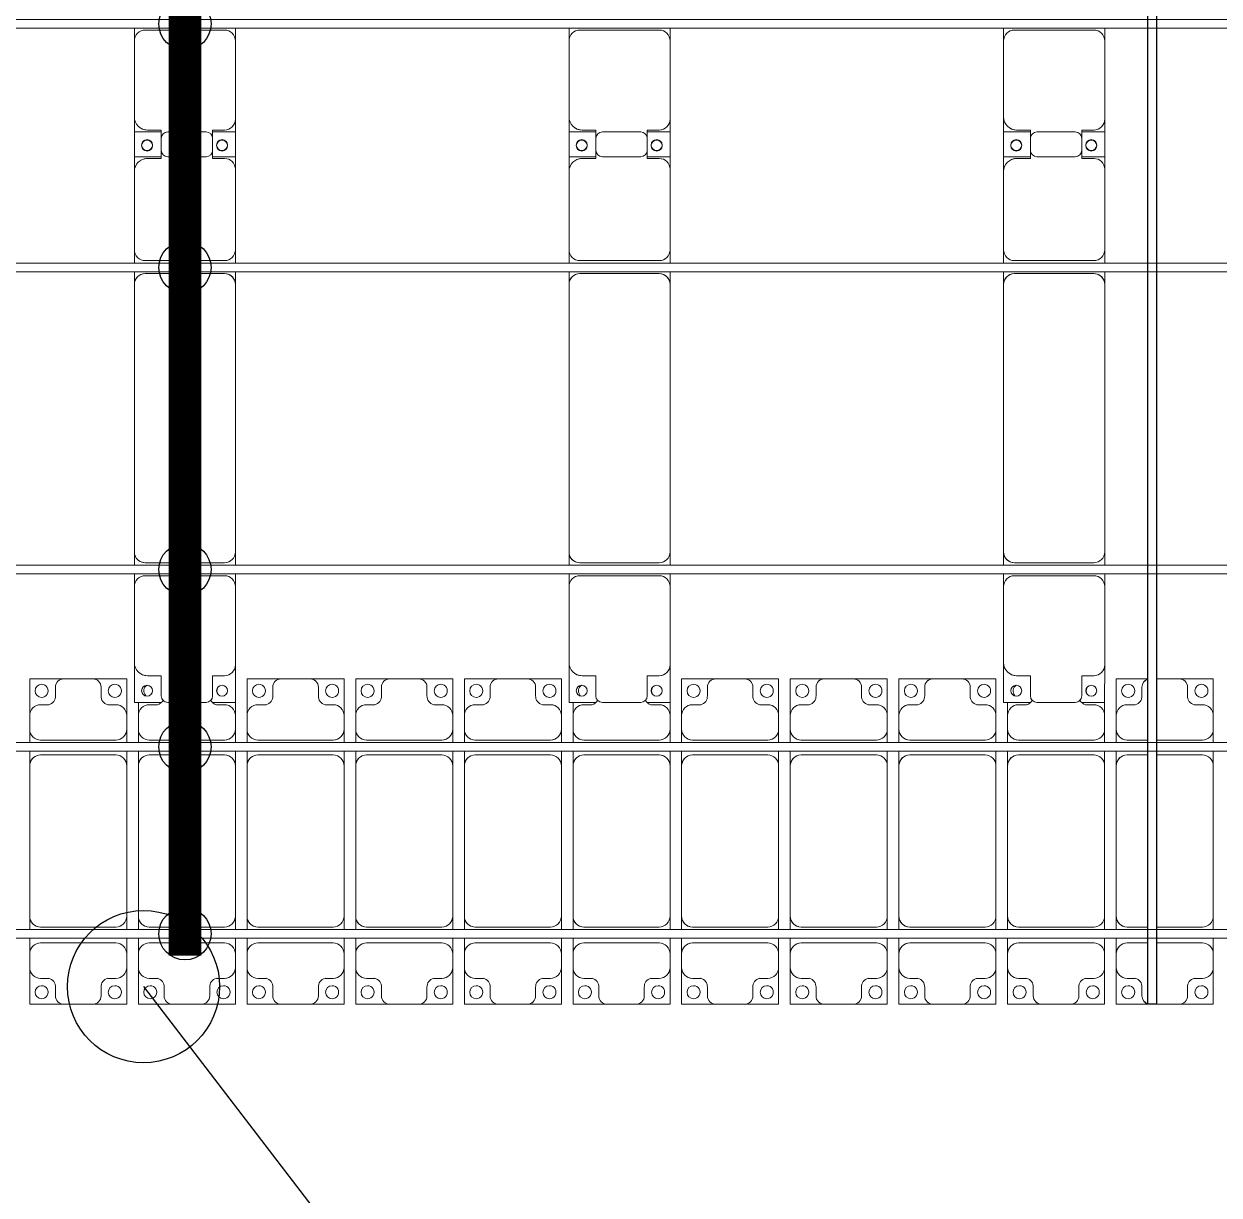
# Model space of a CAD drawing. Header units: millimetres. Extents: x -147246 to 112336, y -213734 to -86506.
# Drawn here: x -14856 to -9356, y -205397 to -200010 of the extents above; entities that cross this region are included whole.
import ezdxf

# ---------------------------------------------------------------- set-up
doc = ezdxf.new("R2010")
doc.units = ezdxf.units.MM
doc.layers.add('A-GENM', color=13, linetype='Continuous', lineweight=9)
doc.layers.add('S-BEAM', color=12, linetype='Continuous', lineweight=9)
for name, color, linetype in [('GC-BICH NEO', 6, 'Continuous'), ('GC-DAY NEO', 5, 'Continuous'), ('GC-HOP 40x60 GIA CUONG', 1, 'Continuous')]:
    doc.layers.add(name, color=color, linetype=linetype)

# ---------------------------------------------------------------- blocks, each defined once
blk = doc.blocks.new('Dai phao do pin - DẢI PHAO ĐỠ PIN-V42-BỐ TRÍ KHUNG KẾT CẤU BÈ PIN 05')
at = {"layer": 'A-GENM', "color": 7}
for p, q in [((-1312.2, 241.6), (-1129.7, 241.6)), ((-1312.2, 116.4), (-1312.2, 241.6)), ((-779.7, 241.6), (-1129.7, 241.6)), ((-779.7, 241.6), (-721.5, 241.6)), ((-681.5, 241.6), (-620.3, 241.6)), ((610.3, 241.6), (-620.3, 241.6)), ((610.3, 241.6), (668.5, 241.6)), ((708.5, 241.6), (769.7, 241.6)), ((1129.7, 241.6), (769.7, 241.6)), ((1129.7, 241.6), (1312.2, 241.6)), ((1197.8, 241.6), (1380.3, 241.6)), ((1197.8, 118.2), (1197.8, 241.6)), ((1312.2, 241.6), (1312.2, 118.2)), ((1730.3, 241.6), (1380.3, 241.6)), ((1730.3, 241.6), (1788.5, 241.6)), ((-1189.7, 181.6), (-1189.7, 118.2)), ((-729.7, -173.4), (-729.7, 191.6)), ((-670.3, 191.6), (-670.3, -173.4)), ((660.3, -173.4), (660.3, 191.6)), ((719.7, 191.6), (719.7, -173.4)), ((1189.7, 118.2), (1189.7, 181.6)), ((1320.3, 181.6), (1320.3, 118.2)), ((1780.3, -173.4), (1780.3, 191.6)), ((-1189.7, 118.2), (-1282.2, 118.2)), ((1282.2, 118.2), (1189.7, 118.2)), ((1320.3, 118.2), (1227.8, 118.2)), ((-1312.2, 88.2), (-1312.2, -88.2)), ((1197.8, 88.2), (1197.8, -88.2)), ((1312.2, -88.2), (1312.2, 88.2)), ((-1312.2, -223.4), (-1312.2, -116.4)), ((-1282.2, -118.2), (-1189.7, -118.2)), ((-1189.7, -118.2), (-1189.7, -173.4)), ((1189.7, -173.4), (1189.7, -118.2)), ((1189.7, -118.2), (1282.2, -118.2)), ((1197.8, -223.4), (1197.8, -118.2)), ((1227.8, -118.2), (1320.3, -118.2)), ((1312.2, -118.2), (1312.2, -223.4)), ((1320.3, -118.2), (1320.3, -173.4)), ((-1139.7, -223.4), (-1312.2, -223.4)), ((-1139.7, -223.4), (-779.7, -223.4)), ((-721.5, -223.4), (-779.7, -223.4)), ((-620.3, -223.4), (-681.5, -223.4)), ((-620.3, -223.4), (610.3, -223.4)), ((668.5, -223.4), (610.3, -223.4)), ((769.7, -223.4), (708.5, -223.4)), ((769.7, -223.4), (1139.7, -223.4)), ((1312.2, -223.4), (1139.7, -223.4)), ((1370.3, -223.4), (1197.8, -223.4)), ((1370.3, -223.4), (1730.3, -223.4)), ((1788.5, -223.4), (1730.3, -223.4))]:
    blk.add_line(p, q, dxfattribs=at)
for centre, radius, start, end in [((-1129.7, 181.6), 60, 90, 180), ((-779.7, 191.6), 50, 360, 90), ((-779.7, 191.6), 50, 360, 45), ((-620.3, 191.6), 50, 90, 180), ((-620.3, 191.6), 50, 105, 180), ((610.3, 191.6), 50, 360, 90), ((610.3, 191.6), 50, 15, 90), ((769.7, 191.6), 50, 90, 180), ((769.7, 191.6), 50, 135, 180), ((1129.7, 181.6), 60, 360, 90), ((1380.3, 181.6), 60, 90, 180), ((1730.3, 191.6), 50, 360, 90), ((1730.3, 191.6), 50, 360, 45), ((-1258.6, 183.2), 25, 0, 180), ((-1258.6, 183.2), 25, 180, 360), ((-1129.7, 181.6), 60, 150, 180), ((1129.7, 181.6), 60, 360, 30), ((1248.6, 183.2), 25, 360, 180), ((1248.6, 183.2), 25, 180, 0), ((1251.4, 183.2), 25, 0, 180), ((1251.4, 183.2), 25, 180, 360), ((1380.3, 181.6), 60, 150, 180), ((-1282.2, 88.2), 30, 90, 180), ((-1282.2, 88.2), 30, 120, 134.1072), ((1227.8, 88.2), 30, 90, 180), ((1282.2, 88.2), 30, 360, 90), ((-1282.2, -88.2), 30, 180, 270), ((-1282.2, -88.2), 30, 225.8933, 240), ((1227.8, -88.2), 30, 180, 270), ((1282.2, -88.2), 30, 270, 360), ((-1258.6, -161.8), 25, 0, 180), ((-1258.6, -161.8), 25, 180, 0), ((1248.6, -161.8), 25, 0, 180), ((1248.6, -161.8), 25, 180, 360), ((1251.4, -161.8), 25, 0, 180), ((1251.4, -161.8), 25, 180, 0), ((-1139.7, -173.4), 50, 180, 270), ((-1139.7, -173.4), 50, 180, 225), ((-779.7, -173.4), 50, 270, 360), ((-779.7, -173.4), 50, 315, 360), ((-620.3, -173.4), 50, 180, 270), ((-620.3, -173.4), 50, 180, 270), ((610.3, -173.4), 50, 270, 360), ((610.3, -173.4), 50, 285, 360), ((769.7, -173.4), 50, 180, 270), ((769.7, -173.4), 50, 180, 225), ((1139.7, -173.4), 50, 270, 360), ((1139.7, -173.4), 50, 315, 360), ((1370.3, -173.4), 50, 180, 270), ((1370.3, -173.4), 50, 180, 225), ((1730.3, -173.4), 50, 270, 360), ((1730.3, -173.4), 50, 315, 360)]:
    blk.add_arc(centre, radius, start, end, dxfattribs=at)
blk = doc.blocks.new('Dai phao do pin - DẢI PHAO ĐỠ PIN-V43-BỐ TRÍ KHUNG KẾT CẤU BÈ PIN 05')
at = {"layer": 'A-GENM', "color": 7}
for p, q in [((-1312.2, 241.6), (-1129.7, 241.6)), ((-1312.2, 116.4), (-1312.2, 241.6)), ((-779.7, 241.6), (-1129.7, 241.6)), ((-779.7, 241.6), (-721.5, 241.6)), ((-681.5, 241.6), (-620.3, 241.6)), ((610.3, 241.6), (-620.3, 241.6)), ((610.3, 241.6), (668.5, 241.6)), ((708.5, 241.6), (769.7, 241.6)), ((1129.7, 241.6), (769.7, 241.6)), ((1129.7, 241.6), (1312.2, 241.6)), ((1197.8, 241.6), (1380.3, 241.6)), ((1197.8, 118.2), (1197.8, 241.6)), ((1312.2, 241.6), (1312.2, 118.2)), ((1730.3, 241.6), (1380.3, 241.6)), ((1730.3, 241.6), (1788.5, 241.6)), ((-1189.7, 181.6), (-1189.7, 118.2)), ((-729.7, -173.4), (-729.7, 191.6)), ((-670.3, 191.6), (-670.3, -173.4)), ((660.3, -173.4), (660.3, 191.6)), ((719.7, 191.6), (719.7, -173.4)), ((1189.7, 118.2), (1189.7, 181.6)), ((1320.3, 181.6), (1320.3, 118.2)), ((1780.3, -173.4), (1780.3, 191.6)), ((-1189.7, 118.2), (-1282.2, 118.2)), ((1282.2, 118.2), (1189.7, 118.2)), ((1320.3, 118.2), (1227.8, 118.2)), ((-1312.2, 88.2), (-1312.2, -88.2)), ((1197.8, 88.2), (1197.8, -88.2)), ((1312.2, -88.2), (1312.2, 88.2)), ((-1312.2, -223.4), (-1312.2, -116.4)), ((-1282.2, -118.2), (-1189.7, -118.2)), ((-1189.7, -118.2), (-1189.7, -173.4)), ((1189.7, -173.4), (1189.7, -118.2)), ((1189.7, -118.2), (1282.2, -118.2)), ((1197.8, -223.4), (1197.8, -118.2)), ((1227.8, -118.2), (1320.3, -118.2)), ((1312.2, -118.2), (1312.2, -223.4)), ((1320.3, -118.2), (1320.3, -173.4)), ((-1139.7, -223.4), (-1312.2, -223.4)), ((-1139.7, -223.4), (-779.7, -223.4)), ((-721.5, -223.4), (-779.7, -223.4)), ((-620.3, -223.4), (-681.5, -223.4)), ((-620.3, -223.4), (610.3, -223.4)), ((668.5, -223.4), (610.3, -223.4)), ((769.7, -223.4), (708.5, -223.4)), ((769.7, -223.4), (1139.7, -223.4)), ((1312.2, -223.4), (1139.7, -223.4)), ((1370.3, -223.4), (1197.8, -223.4)), ((1370.3, -223.4), (1730.3, -223.4)), ((1788.5, -223.4), (1730.3, -223.4))]:
    blk.add_line(p, q, dxfattribs=at)
for centre, radius, start, end in [((-1129.7, 181.6), 60, 90, 180), ((-779.7, 191.6), 50, 360, 90), ((-779.7, 191.6), 50, 360, 45), ((-620.3, 191.6), 50, 90, 180), ((-620.3, 191.6), 50, 105, 180), ((610.3, 191.6), 50, 360, 90), ((610.3, 191.6), 50, 15, 90), ((769.7, 191.6), 50, 90, 180), ((769.7, 191.6), 50, 135, 180), ((1129.7, 181.6), 60, 360, 90), ((1380.3, 181.6), 60, 90, 180), ((1730.3, 191.6), 50, 360, 90), ((1730.3, 191.6), 50, 360, 45), ((-1258.6, 183.2), 25, 0, 180), ((-1258.6, 183.2), 25, 180, 360), ((-1129.7, 181.6), 60, 150, 180), ((1129.7, 181.6), 60, 360, 30), ((1248.6, 183.2), 25, 360, 180), ((1248.6, 183.2), 25, 180, 0), ((1251.4, 183.2), 25, 0, 180), ((1251.4, 183.2), 25, 180, 360), ((1380.3, 181.6), 60, 150, 180), ((-1282.2, 88.2), 30, 90, 180), ((-1282.2, 88.2), 30, 120, 134.1067), ((1227.8, 88.2), 30, 90, 180), ((1282.2, 88.2), 30, 360, 90), ((-1282.2, -88.2), 30, 180, 270), ((-1282.2, -88.2), 30, 225.8937, 240), ((1227.8, -88.2), 30, 180, 270), ((1282.2, -88.2), 30, 270, 360), ((-1258.6, -161.8), 25, 0, 180), ((-1258.6, -161.8), 25, 180, 0), ((1248.6, -161.8), 25, 0, 180), ((1248.6, -161.8), 25, 180, 360), ((1251.4, -161.8), 25, 0, 180), ((1251.4, -161.8), 25, 180, 0), ((-1139.7, -173.4), 50, 180, 270), ((-1139.7, -173.4), 50, 180, 225), ((-779.7, -173.4), 50, 270, 360), ((-779.7, -173.4), 50, 315, 360), ((-620.3, -173.4), 50, 180, 270), ((-620.3, -173.4), 50, 180, 270), ((610.3, -173.4), 50, 270, 360), ((610.3, -173.4), 50, 286.7158, 360), ((769.7, -173.4), 50, 180, 270), ((769.7, -173.4), 50, 180, 225), ((1139.7, -173.4), 50, 270, 360), ((1139.7, -173.4), 50, 315, 360), ((1370.3, -173.4), 50, 180, 270), ((1370.3, -173.4), 50, 180, 225), ((1730.3, -173.4), 50, 270, 360), ((1730.3, -173.4), 50, 315, 360)]:
    blk.add_arc(centre, radius, start, end, dxfattribs=at)
blk = doc.blocks.new('Dai phao do pin - DẢI PHAO ĐỠ PIN-V44-BỐ TRÍ KHUNG KẾT CẤU BÈ PIN 05')
at = {"layer": 'A-GENM', "color": 7}
for p, q in [((-1312.2, 241.6), (-1129.7, 241.6)), ((-1312.2, 116.4), (-1312.2, 241.6)), ((-779.7, 241.6), (-1129.7, 241.6)), ((-779.7, 241.6), (-721.5, 241.6)), ((-681.5, 241.6), (-620.3, 241.6)), ((610.3, 241.6), (-620.3, 241.6)), ((610.3, 241.6), (668.5, 241.6)), ((708.5, 241.6), (769.7, 241.6)), ((1129.7, 241.6), (769.7, 241.6)), ((1129.7, 241.6), (1312.2, 241.6)), ((1197.8, 241.6), (1380.3, 241.6)), ((1197.8, 118.2), (1197.8, 241.6)), ((1312.2, 241.6), (1312.2, 118.2)), ((1730.3, 241.6), (1380.3, 241.6)), ((1730.3, 241.6), (1788.5, 241.6)), ((-1189.7, 181.6), (-1189.7, 118.2)), ((-729.7, -173.4), (-729.7, 191.6)), ((-670.3, 191.6), (-670.3, -173.4)), ((660.3, -173.4), (660.3, 191.6)), ((719.7, 191.6), (719.7, -173.4)), ((1189.7, 118.2), (1189.7, 181.6)), ((1320.3, 181.6), (1320.3, 118.2)), ((1780.3, -173.4), (1780.3, 191.6)), ((-1189.7, 118.2), (-1282.2, 118.2)), ((1282.2, 118.2), (1189.7, 118.2)), ((1320.3, 118.2), (1227.8, 118.2)), ((-1312.2, 88.2), (-1312.2, -88.2)), ((1197.8, 88.2), (1197.8, -88.2)), ((1312.2, -88.2), (1312.2, 88.2)), ((-1312.2, -223.4), (-1312.2, -116.4)), ((-1282.2, -118.2), (-1189.7, -118.2)), ((-1189.7, -118.2), (-1189.7, -173.4)), ((1189.7, -173.4), (1189.7, -118.2)), ((1189.7, -118.2), (1282.2, -118.2)), ((1197.8, -223.4), (1197.8, -118.2)), ((1227.8, -118.2), (1320.3, -118.2)), ((1312.2, -118.2), (1312.2, -223.4)), ((1320.3, -118.2), (1320.3, -173.4)), ((-1139.7, -223.4), (-1312.2, -223.4)), ((-1139.7, -223.4), (-779.7, -223.4)), ((-721.5, -223.4), (-779.7, -223.4)), ((-620.3, -223.4), (-681.5, -223.4)), ((-620.3, -223.4), (610.3, -223.4)), ((668.5, -223.4), (610.3, -223.4)), ((769.7, -223.4), (708.5, -223.4)), ((769.7, -223.4), (1139.7, -223.4)), ((1312.2, -223.4), (1139.7, -223.4)), ((1370.3, -223.4), (1197.8, -223.4)), ((1370.3, -223.4), (1730.3, -223.4)), ((1788.5, -223.4), (1730.3, -223.4))]:
    blk.add_line(p, q, dxfattribs=at)
for centre, radius, start, end in [((-1129.7, 181.6), 60, 90, 180), ((-779.7, 191.6), 50, 360, 90), ((-779.7, 191.6), 50, 360, 45), ((-620.3, 191.6), 50, 90, 180), ((-620.3, 191.6), 50, 105, 180), ((610.3, 191.6), 50, 360, 90), ((610.3, 191.6), 50, 15, 90), ((769.7, 191.6), 50, 90, 180), ((769.7, 191.6), 50, 135, 180), ((1129.7, 181.6), 60, 360, 90), ((1380.3, 181.6), 60, 90, 180), ((1730.3, 191.6), 50, 360, 90), ((1730.3, 191.6), 50, 360, 45), ((-1258.6, 183.2), 25, 0, 180), ((-1258.6, 183.2), 25, 180, 360), ((-1129.7, 181.6), 60, 150, 180), ((1129.7, 181.6), 60, 360, 30), ((1248.6, 183.2), 25, 360, 180), ((1248.6, 183.2), 25, 180, 0), ((1251.4, 183.2), 25, 0, 180), ((1251.4, 183.2), 25, 180, 360), ((1380.3, 181.6), 60, 150, 180), ((-1282.2, 88.2), 30, 90, 180), ((-1282.2, 88.2), 30, 120, 134.1063), ((1227.8, 88.2), 30, 90, 180), ((1282.2, 88.2), 30, 360, 90), ((-1282.2, -88.2), 30, 180, 270), ((-1282.2, -88.2), 30, 225.8942, 240), ((1227.8, -88.2), 30, 180, 270), ((1282.2, -88.2), 30, 270, 360), ((-1258.6, -161.8), 25, 0, 180), ((-1258.6, -161.8), 25, 180, 0), ((1248.6, -161.8), 25, 0, 180), ((1248.6, -161.8), 25, 180, 360), ((1251.4, -161.8), 25, 0, 180), ((1251.4, -161.8), 25, 180, 0), ((-1139.7, -173.4), 50, 180, 270), ((-1139.7, -173.4), 50, 180, 225), ((-779.7, -173.4), 50, 270, 360), ((-779.7, -173.4), 50, 315, 360), ((-620.3, -173.4), 50, 180, 270), ((-620.3, -173.4), 50, 180, 270), ((610.3, -173.4), 50, 270, 360), ((610.3, -173.4), 50, 285, 360), ((769.7, -173.4), 50, 180, 270), ((769.7, -173.4), 50, 180, 225), ((1139.7, -173.4), 50, 270, 360), ((1139.7, -173.4), 50, 315, 360), ((1370.3, -173.4), 50, 180, 270), ((1370.3, -173.4), 50, 180, 225), ((1730.3, -173.4), 50, 270, 360), ((1730.3, -173.4), 50, 315, 360)]:
    blk.add_arc(centre, radius, start, end, dxfattribs=at)
blk = doc.blocks.new('Dai phaodi lai - DẢI PHAO ĐI LẠI-25020-BỐ TRÍ KHUNG KẾT CẤU BÈ PIN 05')
at = {"layer": 'A-GENM', "color": 7}
for p, q in [((81276.8, 748.4), (81433.1, 748.4)), ((81276.8, 579.3), (81276.8, 748.4)), ((81566.9, 748.4), (81433.1, 748.4)), ((81566.9, 748.4), (81723.2, 748.4)), ((81723.2, 748.4), (81723.2, 579.3)), ((82276.8, 748.4), (82433.1, 748.4)), ((82276.8, 579.3), (82276.8, 748.4)), ((82566.9, 748.4), (82433.1, 748.4)), ((82566.9, 748.4), (82723.2, 748.4)), ((82723.2, 748.4), (82723.2, 579.3)), ((82776.8, 748.4), (82933.1, 748.4)), ((82776.8, 579.3), (82776.8, 748.4)), ((83066.9, 748.4), (82933.1, 748.4)), ((83066.9, 748.4), (83223.2, 748.4)), ((83223.2, 748.4), (83223.2, 579.3)), ((83276.8, 748.4), (83433.1, 748.4)), ((83276.8, 579.3), (83276.8, 748.4)), ((83566.9, 748.4), (83433.1, 748.4)), ((83566.9, 748.4), (83723.2, 748.4)), ((83723.2, 748.4), (83723.2, 579.3)), ((84276.8, 748.4), (84433.1, 748.4)), ((84276.8, 579.3), (84276.8, 748.4)), ((84566.9, 748.4), (84433.1, 748.4)), ((84566.9, 748.4), (84723.2, 748.4)), ((84723.2, 748.4), (84723.2, 579.3)), ((84776.8, 748.4), (84933.1, 748.4)), ((84776.8, 579.3), (84776.8, 748.4)), ((85066.9, 748.4), (84933.1, 748.4)), ((85066.9, 748.4), (85223.2, 748.4)), ((85223.2, 748.4), (85223.2, 579.3)), ((85276.8, 748.4), (85433.1, 748.4)), ((85276.8, 579.3), (85276.8, 748.4)), ((85566.9, 748.4), (85433.1, 748.4)), ((85566.9, 748.4), (85723.2, 748.4)), ((85723.2, 748.4), (85723.2, 579.3)), ((86276.8, 748.4), (86421.5, 748.4)), ((86276.8, 579.3), (86276.8, 748.4)), ((86566.9, 748.4), (86461.5, 748.4)), ((86566.9, 748.4), (86723.2, 748.4)), ((86723.2, 748.4), (86723.2, 579.3)), ((81395.1, 710.4), (81395.1, 670.7)), ((81604.9, 670.7), (81604.9, 710.4)), ((82395.1, 710.4), (82395.1, 670.7)), ((82604.9, 670.7), (82604.9, 710.4)), ((82895.1, 710.4), (82895.1, 670.7)), ((83104.9, 670.7), (83104.9, 710.4)), ((83395.1, 710.4), (83395.1, 670.7)), ((83604.9, 670.7), (83604.9, 710.4)), ((84395.1, 710.4), (84395.1, 670.7)), ((84604.9, 670.7), (84604.9, 710.4)), ((84895.1, 710.4), (84895.1, 670.7)), ((85104.9, 670.7), (85104.9, 710.4)), ((85395.1, 710.4), (85395.1, 670.7)), ((85604.9, 670.7), (85604.9, 710.4)), ((86395.1, 710.4), (86395.1, 670.7)), ((86604.9, 670.7), (86604.9, 710.4)), ((81364.3, 629.3), (81326.8, 629.3)), ((81673.2, 629.3), (81635.7, 629.3)), ((81776.8, 579.3), (81776.8, 641.7)), ((81864.3, 629.3), (81826.8, 629.3)), ((82173.2, 629.3), (82135.7, 629.3)), ((82223.2, 640.7), (82223.2, 579.3)), ((82364.3, 629.3), (82326.8, 629.3)), ((82673.2, 629.3), (82635.7, 629.3)), ((82864.3, 629.3), (82826.8, 629.3)), ((83173.2, 629.3), (83135.7, 629.3)), ((83364.3, 629.3), (83326.8, 629.3)), ((83673.2, 629.3), (83635.7, 629.3)), ((83776.8, 579.3), (83776.8, 641.7)), ((83864.3, 629.3), (83826.8, 629.3)), ((84173.2, 629.3), (84135.7, 629.3)), ((84223.2, 640.7), (84223.2, 579.3)), ((84364.3, 629.3), (84326.8, 629.3)), ((84673.2, 629.3), (84635.7, 629.3)), ((84864.3, 629.3), (84826.8, 629.3)), ((85173.2, 629.3), (85135.7, 629.3)), ((85364.3, 629.3), (85326.8, 629.3)), ((85673.2, 629.3), (85635.7, 629.3)), ((85776.8, 579.3), (85776.8, 641.7)), ((85864.3, 629.3), (85826.8, 629.3)), ((86173.2, 629.3), (86135.7, 629.3)), ((86223.2, 640.7), (86223.2, 579.3)), ((86364.3, 629.3), (86326.8, 629.3)), ((86673.2, 629.3), (86635.7, 629.3)), ((81276.8, 579.3), (81276.8, 516.7)), ((81723.2, 516.7), (81723.2, 579.3)), ((81776.8, 579.3), (81776.8, 516.7)), ((82223.2, 516.7), (82223.2, 579.3)), ((82276.8, 579.3), (82276.8, 516.7)), ((82723.2, 516.7), (82723.2, 579.3)), ((82776.8, 579.3), (82776.8, 516.7)), ((83223.2, 516.7), (83223.2, 579.3)), ((83276.8, 579.3), (83276.8, 516.7)), ((83723.2, 516.7), (83723.2, 579.3)), ((83776.8, 579.3), (83776.8, 516.7)), ((84223.2, 516.7), (84223.2, 579.3)), ((84276.8, 579.3), (84276.8, 516.7)), ((84723.2, 516.7), (84723.2, 579.3)), ((84776.8, 579.3), (84776.8, 516.7)), ((85223.2, 516.7), (85223.2, 579.3)), ((85276.8, 579.3), (85276.8, 516.7)), ((85723.2, 516.7), (85723.2, 579.3)), ((85776.8, 579.3), (85776.8, 516.7)), ((86223.2, 516.7), (86223.2, 579.3)), ((86276.8, 579.3), (86276.8, 516.7)), ((86723.2, 516.7), (86723.2, 579.3)), ((81276.8, 455.5), (81276.8, 516.7)), ((81723.2, 516.7), (81723.2, 455.5)), ((81776.8, 455.5), (81776.8, 516.7)), ((82223.2, 516.7), (82223.2, 455.5)), ((82276.8, 455.5), (82276.8, 516.7)), ((82723.2, 516.7), (82723.2, 455.5)), ((82776.8, 455.5), (82776.8, 516.7)), ((83223.2, 516.7), (83223.2, 455.5)), ((83276.8, 455.5), (83276.8, 516.7)), ((83723.2, 516.7), (83723.2, 455.5)), ((83776.8, 455.5), (83776.8, 516.7)), ((84223.2, 516.7), (84223.2, 455.5)), ((84276.8, 455.5), (84276.8, 516.7)), ((84723.2, 516.7), (84723.2, 455.5)), ((84776.8, 455.5), (84776.8, 516.7)), ((85223.2, 516.7), (85223.2, 455.5)), ((85276.8, 455.5), (85276.8, 516.7)), ((85723.2, 516.7), (85723.2, 455.5)), ((85776.8, 455.5), (85776.8, 516.7)), ((86223.2, 516.7), (86223.2, 455.5)), ((86276.8, 455.5), (86276.8, 516.7)), ((86723.2, 516.7), (86723.2, 455.5)), ((81326.8, 466.7), (81673.2, 466.7)), ((81826.8, 466.7), (82173.2, 466.7)), ((82326.8, 466.7), (82673.2, 466.7)), ((82826.8, 466.7), (83173.2, 466.7)), ((83326.8, 466.7), (83673.2, 466.7)), ((83826.8, 466.7), (84173.2, 466.7)), ((84326.8, 466.7), (84673.2, 466.7)), ((84826.8, 466.7), (85173.2, 466.7)), ((85326.8, 466.7), (85673.2, 466.7)), ((85826.8, 466.7), (86173.2, 466.7)), ((86326.8, 466.7), (86421.5, 466.7)), ((86461.5, 466.7), (86673.2, 466.7)), ((81276.8, 348.3), (81276.8, 415.5)), ((81673.2, 398.3), (81326.8, 398.3)), ((81723.2, 415.5), (81723.2, 348.3)), ((81776.8, 348.3), (81776.8, 415.5)), ((82173.2, 398.3), (81826.8, 398.3)), ((82223.2, 415.5), (82223.2, 348.3)), ((82276.8, 348.3), (82276.8, 415.5)), ((82673.2, 398.3), (82326.8, 398.3)), ((82723.2, 415.5), (82723.2, 348.3)), ((82776.8, 348.3), (82776.8, 415.5)), ((83173.2, 398.3), (82826.8, 398.3)), ((83223.2, 415.5), (83223.2, 348.3)), ((83276.8, 348.3), (83276.8, 415.5)), ((83673.2, 398.3), (83326.8, 398.3)), ((83723.2, 415.5), (83723.2, 348.3)), ((83776.8, 348.3), (83776.8, 415.5)), ((84173.2, 398.3), (83826.8, 398.3)), ((84223.2, 415.5), (84223.2, 348.3)), ((84276.8, 348.3), (84276.8, 415.5)), ((84673.2, 398.3), (84326.8, 398.3)), ((84723.2, 415.5), (84723.2, 348.3)), ((84776.8, 348.3), (84776.8, 415.5)), ((85173.2, 398.3), (84826.8, 398.3)), ((85223.2, 415.5), (85223.2, 348.3)), ((85276.8, 348.3), (85276.8, 415.5)), ((85673.2, 398.3), (85326.8, 398.3)), ((85723.2, 415.5), (85723.2, 348.3)), ((85776.8, 348.3), (85776.8, 415.5)), ((86173.2, 398.3), (85826.8, 398.3)), ((86223.2, 415.5), (86223.2, 348.3)), ((86276.8, 348.3), (86276.8, 415.5)), ((86421.5, 398.3), (86326.8, 398.3)), ((86673.2, 398.3), (86461.5, 398.3)), ((86723.2, 415.5), (86723.2, 348.3)), ((81276.8, 348.3), (81276.8, -343.3)), ((81723.2, -343.3), (81723.2, 348.3)), ((81776.8, 348.3), (81776.8, -343.3)), ((82223.2, -343.3), (82223.2, 348.3)), ((82276.8, 348.3), (82276.8, -343.3)), ((82723.2, -343.3), (82723.2, 348.3)), ((82776.8, 348.3), (82776.8, -343.3)), ((83223.2, -343.3), (83223.2, 348.3)), ((83276.8, 348.3), (83276.8, -343.3)), ((83723.2, -343.3), (83723.2, 348.3)), ((83776.8, 348.3), (83776.8, -343.3)), ((84223.2, -343.3), (84223.2, 348.3)), ((84276.8, 348.3), (84276.8, -343.3)), ((84723.2, -343.3), (84723.2, 348.3)), ((84776.8, 348.3), (84776.8, -343.3)), ((85223.2, -343.3), (85223.2, 348.3)), ((85276.8, 348.3), (85276.8, -343.3)), ((85723.2, -343.3), (85723.2, 348.3)), ((85776.8, 348.3), (85776.8, -343.3)), ((86223.2, -343.3), (86223.2, 348.3)), ((86276.8, 348.3), (86276.8, -343.3)), ((86723.2, -343.3), (86723.2, 348.3)), ((81276.8, -404.5), (81276.8, -343.3)), ((81723.2, -343.3), (81723.2, -404.5)), ((81776.8, -404.5), (81776.8, -343.3)), ((82223.2, -343.3), (82223.2, -404.5)), ((82276.8, -404.5), (82276.8, -343.3)), ((82723.2, -343.3), (82723.2, -404.5)), ((82776.8, -404.5), (82776.8, -343.3)), ((83223.2, -343.3), (83223.2, -404.5)), ((83276.8, -404.5), (83276.8, -343.3)), ((83723.2, -343.3), (83723.2, -404.5)), ((83776.8, -404.5), (83776.8, -343.3)), ((84223.2, -343.3), (84223.2, -404.5)), ((84276.8, -404.5), (84276.8, -343.3)), ((84723.2, -343.3), (84723.2, -404.5)), ((84776.8, -404.5), (84776.8, -343.3)), ((85223.2, -343.3), (85223.2, -404.5)), ((85276.8, -404.5), (85276.8, -343.3)), ((85723.2, -343.3), (85723.2, -404.5)), ((85776.8, -404.5), (85776.8, -343.3)), ((86223.2, -343.3), (86223.2, -404.5)), ((86276.8, -404.5), (86276.8, -343.3)), ((86723.2, -343.3), (86723.2, -404.5)), ((81326.8, -393.3), (81673.2, -393.3)), ((81826.8, -393.3), (82173.2, -393.3)), ((82326.8, -393.3), (82673.2, -393.3)), ((82826.8, -393.3), (83173.2, -393.3)), ((83326.8, -393.3), (83673.2, -393.3)), ((83826.8, -393.3), (84173.2, -393.3)), ((84326.8, -393.3), (84673.2, -393.3)), ((84826.8, -393.3), (85173.2, -393.3)), ((85326.8, -393.3), (85673.2, -393.3)), ((85826.8, -393.3), (86173.2, -393.3)), ((86326.8, -393.3), (86421.5, -393.3)), ((86461.5, -393.3), (86673.2, -393.3)), ((81276.8, -516.7), (81276.8, -444.5)), ((81673.2, -466.7), (81326.8, -466.7)), ((81723.2, -444.5), (81723.2, -516.7)), ((81776.8, -516.7), (81776.8, -444.5)), ((82173.2, -466.7), (81826.8, -466.7)), ((82223.2, -444.5), (82223.2, -516.7)), ((82276.8, -516.7), (82276.8, -444.5)), ((82673.2, -466.7), (82326.8, -466.7)), ((82723.2, -444.5), (82723.2, -516.7)), ((82776.8, -516.7), (82776.8, -444.5)), ((83173.2, -466.7), (82826.8, -466.7)), ((83223.2, -444.5), (83223.2, -516.7)), ((83276.8, -516.7), (83276.8, -444.5)), ((83673.2, -466.7), (83326.8, -466.7)), ((83723.2, -444.5), (83723.2, -516.7)), ((83776.8, -516.7), (83776.8, -444.5)), ((84173.2, -466.7), (83826.8, -466.7)), ((84223.2, -444.5), (84223.2, -516.7)), ((84276.8, -516.7), (84276.8, -444.5)), ((84673.2, -466.7), (84326.8, -466.7)), ((84723.2, -444.5), (84723.2, -516.7)), ((84776.8, -516.7), (84776.8, -444.5)), ((85173.2, -466.7), (84826.8, -466.7)), ((85223.2, -444.5), (85223.2, -516.7)), ((85276.8, -516.7), (85276.8, -444.5)), ((85673.2, -466.7), (85326.8, -466.7)), ((85723.2, -444.5), (85723.2, -516.7)), ((85776.8, -516.7), (85776.8, -444.5)), ((86173.2, -466.7), (85826.8, -466.7)), ((86223.2, -444.5), (86223.2, -516.7)), ((86276.8, -516.7), (86276.8, -444.5)), ((86421.5, -466.7), (86326.8, -466.7)), ((86673.2, -466.7), (86461.5, -466.7)), ((86723.2, -444.5), (86723.2, -516.7)), ((81276.8, -516.7), (81276.8, -579.3)), ((81723.2, -579.3), (81723.2, -516.7)), ((81776.8, -516.7), (81776.8, -579.3)), ((82223.2, -579.3), (82223.2, -516.7)), ((82276.8, -516.7), (82276.8, -579.3)), ((82723.2, -579.3), (82723.2, -516.7)), ((82776.8, -516.7), (82776.8, -579.3)), ((83223.2, -579.3), (83223.2, -516.7)), ((83276.8, -516.7), (83276.8, -579.3)), ((83723.2, -579.3), (83723.2, -516.7)), ((83776.8, -516.7), (83776.8, -579.3)), ((84223.2, -579.3), (84223.2, -516.7)), ((84276.8, -516.7), (84276.8, -579.3)), ((84723.2, -579.3), (84723.2, -516.7)), ((84776.8, -516.7), (84776.8, -579.3)), ((85223.2, -579.3), (85223.2, -516.7)), ((85276.8, -516.7), (85276.8, -579.3)), ((85723.2, -579.3), (85723.2, -516.7)), ((85776.8, -516.7), (85776.8, -579.3)), ((86223.2, -579.3), (86223.2, -516.7)), ((86276.8, -516.7), (86276.8, -579.3)), ((86723.2, -579.3), (86723.2, -516.7)), ((81276.8, -748.4), (81276.8, -579.3)), ((81723.2, -579.3), (81723.2, -748.4)), ((81776.8, -748.4), (81776.8, -579.3)), ((82223.2, -579.3), (82223.2, -748.4)), ((82276.8, -748.4), (82276.8, -579.3)), ((82723.2, -579.3), (82723.2, -748.4)), ((82776.8, -748.4), (82776.8, -579.3)), ((83223.2, -579.3), (83223.2, -748.4)), ((83276.8, -748.4), (83276.8, -579.3)), ((83723.2, -579.3), (83723.2, -748.4)), ((83776.8, -748.4), (83776.8, -579.3)), ((84223.2, -579.3), (84223.2, -748.4)), ((84276.8, -748.4), (84276.8, -579.3)), ((84723.2, -579.3), (84723.2, -748.4)), ((84776.8, -748.4), (84776.8, -579.3)), ((85223.2, -579.3), (85223.2, -748.4)), ((85276.8, -748.4), (85276.8, -579.3)), ((85723.2, -579.3), (85723.2, -748.4)), ((85776.8, -748.4), (85776.8, -579.3)), ((86223.2, -579.3), (86223.2, -748.4)), ((86276.8, -748.4), (86276.8, -579.3)), ((86723.2, -579.3), (86723.2, -748.4)), ((81326.8, -629.3), (81364.3, -629.3)), ((81635.7, -629.3), (81673.2, -629.3)), ((81826.8, -629.3), (81864.3, -629.3)), ((82135.7, -629.3), (82173.2, -629.3)), ((82326.8, -629.3), (82364.3, -629.3)), ((82635.7, -629.3), (82673.2, -629.3)), ((82826.8, -629.3), (82864.3, -629.3)), ((83135.7, -629.3), (83173.2, -629.3)), ((83326.8, -629.3), (83364.3, -629.3)), ((83635.7, -629.3), (83673.2, -629.3)), ((83826.8, -629.3), (83864.3, -629.3)), ((84135.7, -629.3), (84173.2, -629.3)), ((84326.8, -629.3), (84364.3, -629.3)), ((84635.7, -629.3), (84673.2, -629.3)), ((84826.8, -629.3), (84864.3, -629.3)), ((85135.7, -629.3), (85173.2, -629.3)), ((85326.8, -629.3), (85364.3, -629.3)), ((85635.7, -629.3), (85673.2, -629.3)), ((85826.8, -629.3), (85864.3, -629.3)), ((86135.7, -629.3), (86173.2, -629.3)), ((86326.8, -629.3), (86364.3, -629.3)), ((86635.7, -629.3), (86673.2, -629.3)), ((81395.1, -670.7), (81395.1, -710.4)), ((81604.9, -710.4), (81604.9, -670.7)), ((81895.1, -670.7), (81895.1, -710.4)), ((82104.9, -710.4), (82104.9, -670.7)), ((82395.1, -670.7), (82395.1, -710.4)), ((82604.9, -710.4), (82604.9, -670.7)), ((82895.1, -670.7), (82895.1, -710.4)), ((83104.9, -710.4), (83104.9, -670.7)), ((83395.1, -670.7), (83395.1, -710.4)), ((83604.9, -710.4), (83604.9, -670.7)), ((83895.1, -670.7), (83895.1, -710.4)), ((84104.9, -710.4), (84104.9, -670.7)), ((84395.1, -670.7), (84395.1, -710.4)), ((84604.9, -710.4), (84604.9, -670.7)), ((84895.1, -670.7), (84895.1, -710.4)), ((85104.9, -710.4), (85104.9, -670.7)), ((85395.1, -670.7), (85395.1, -710.4)), ((85604.9, -710.4), (85604.9, -670.7)), ((85895.1, -670.7), (85895.1, -710.4)), ((86104.9, -710.4), (86104.9, -670.7)), ((86395.1, -670.7), (86395.1, -710.4)), ((86604.9, -710.4), (86604.9, -670.7)), ((81433.1, -748.4), (81276.8, -748.4)), ((81433.1, -748.4), (81566.9, -748.4)), ((81723.2, -748.4), (81566.9, -748.4)), ((81933.1, -748.4), (81776.8, -748.4)), ((81933.1, -748.4), (82066.9, -748.4)), ((82223.2, -748.4), (82066.9, -748.4)), ((82433.1, -748.4), (82276.8, -748.4)), ((82433.1, -748.4), (82566.9, -748.4)), ((82723.2, -748.4), (82566.9, -748.4)), ((82933.1, -748.4), (82776.8, -748.4)), ((82933.1, -748.4), (83066.9, -748.4)), ((83223.2, -748.4), (83066.9, -748.4)), ((83433.1, -748.4), (83276.8, -748.4)), ((83433.1, -748.4), (83566.9, -748.4)), ((83723.2, -748.4), (83566.9, -748.4)), ((83933.1, -748.4), (83776.8, -748.4)), ((83933.1, -748.4), (84066.9, -748.4)), ((84223.2, -748.4), (84066.9, -748.4)), ((84433.1, -748.4), (84276.8, -748.4)), ((84433.1, -748.4), (84566.9, -748.4)), ((84723.2, -748.4), (84566.9, -748.4)), ((84933.1, -748.4), (84776.8, -748.4)), ((84933.1, -748.4), (85066.9, -748.4)), ((85223.2, -748.4), (85066.9, -748.4)), ((85433.1, -748.4), (85276.8, -748.4)), ((85433.1, -748.4), (85566.9, -748.4)), ((85723.2, -748.4), (85566.9, -748.4)), ((85933.1, -748.4), (85776.8, -748.4)), ((85933.1, -748.4), (86066.9, -748.4)), ((86223.2, -748.4), (86066.9, -748.4)), ((86421.5, -748.4), (86276.8, -748.4)), ((86461.5, -748.4), (86566.9, -748.4)), ((86723.2, -748.4), (86566.9, -748.4))]:
    blk.add_line(p, q, dxfattribs=at)
for centre, radius, start, end in [((81331.6, 693.3), 30, 90, 270), ((81331.6, 693.3), 30, 270, 90), ((81433.1, 710.4), 38, 90, 180), ((81433.1, 710.4), 38, 90, 135), ((81566.9, 710.4), 38, 360, 90), ((81566.9, 710.4), 38, 45, 90), ((81668.4, 693.3), 30, 90, 270), ((81668.4, 693.3), 30, 270, 90), ((81831.6, 693.3), 30, 120, 225), ((82331.6, 693.3), 30, 90, 270), ((82331.6, 693.3), 30, 270, 90), ((82433.1, 710.4), 38, 90, 180), ((82433.1, 710.4), 38, 90, 135), ((82566.9, 710.4), 38, 0, 90), ((82566.9, 710.4), 38, 45, 90), ((82668.4, 693.3), 30, 90, 270), ((82668.4, 693.3), 30, 270, 90), ((82831.6, 693.3), 30, 90, 270), ((82831.6, 693.3), 30, 270, 90), ((82933.1, 710.4), 38, 90, 180), ((82933.1, 710.4), 38, 90, 135), ((83066.9, 710.4), 38, 360, 90), ((83066.9, 710.4), 38, 45, 90), ((83168.4, 693.3), 30, 90, 270), ((83168.4, 693.3), 30, 270, 90), ((83331.6, 693.3), 30, 90, 270), ((83331.6, 693.3), 30, 270, 90), ((83433.1, 710.4), 38, 90, 180), ((83433.1, 710.4), 38, 90, 135), ((83566.9, 710.4), 38, 360, 90), ((83566.9, 710.4), 38, 45, 90), ((83668.4, 693.3), 30, 90, 270), ((83668.4, 693.3), 30, 270, 90), ((83831.6, 693.3), 30, 120, 225), ((84331.6, 693.3), 30, 90, 270), ((84331.6, 693.3), 30, 270, 90), ((84433.1, 710.4), 38, 90, 180), ((84433.1, 710.4), 38, 90, 135), ((84566.9, 710.4), 38, 0, 90), ((84566.9, 710.4), 38, 45, 90), ((84668.4, 693.3), 30, 90, 270), ((84668.4, 693.3), 30, 270, 90), ((84831.6, 693.3), 30, 90, 270), ((84831.6, 693.3), 30, 270, 90), ((84933.1, 710.4), 38, 90, 180), ((84933.1, 710.4), 38, 90, 135), ((85066.9, 710.4), 38, 0, 90), ((85066.9, 710.4), 38, 45, 90), ((85168.4, 693.3), 30, 90, 270), ((85168.4, 693.3), 30, 270, 90), ((85331.6, 693.3), 30, 90, 270), ((85331.6, 693.3), 30, 270, 90), ((85433.1, 710.4), 38, 90, 180), ((85433.1, 710.4), 38, 90, 135), ((85566.9, 710.4), 38, 0, 90), ((85566.9, 710.4), 38, 45, 90), ((85668.4, 693.3), 30, 90, 270), ((85668.4, 693.3), 30, 270, 90), ((85831.6, 693.3), 30, 120, 225), ((86331.6, 693.3), 30, 90, 270), ((86331.6, 693.3), 30, 270, 90), ((86433.1, 710.4), 38, 107.8722, 180), ((86433.1, 710.4), 38, 107.8722, 135), ((86566.9, 710.4), 38, 0, 90), ((86566.9, 710.4), 38, 45, 90), ((86668.4, 693.3), 30, 90, 270), ((86668.4, 693.3), 30, 270, 90), ((81355.2, 668.2), 40, 283.1885, 3.5081), ((81644.8, 668.2), 40, 176.4919, 256.8115), ((82168.4, 693.3), 30, 150, 208.7463), ((82355.2, 668.2), 40, 283.1885, 3.5081), ((82644.8, 668.2), 40, 176.4919, 256.8115), ((82855.2, 668.2), 40, 283.1885, 3.5081), ((83144.8, 668.2), 40, 176.4919, 256.8115), ((83355.2, 668.2), 40, 283.1885, 3.5081), ((83644.8, 668.2), 40, 176.4919, 256.8115), ((84168.4, 693.3), 30, 150, 208.7482), ((84355.2, 668.2), 40, 283.1885, 3.5081), ((84644.8, 668.2), 40, 176.4919, 256.8115), ((84855.2, 668.2), 40, 283.1885, 3.5081), ((85144.8, 668.2), 40, 176.4919, 256.8115), ((85355.2, 668.2), 40, 283.1885, 3.5081), ((85644.8, 668.2), 40, 176.4919, 256.8115), ((86168.4, 693.3), 30, 150, 208.7502), ((86355.2, 668.2), 40, 283.1885, 3.5081), ((86644.8, 668.2), 40, 176.4919, 256.8115), ((81326.8, 579.3), 50, 90, 180), ((81326.8, 579.3), 50, 90, 135), ((81673.2, 579.3), 50, 360, 90), ((81673.2, 579.3), 50, 45, 90), ((81826.8, 579.3), 50, 90, 180), ((81826.8, 579.3), 50, 90, 135), ((81855.2, 668.2), 40, 283.1885, 336.1058), ((82144.8, 668.2), 40, 203.894, 256.8115), ((82173.2, 579.3), 50, 360, 90), ((82173.2, 579.3), 50, 45, 90), ((82326.8, 579.3), 50, 90, 180), ((82326.8, 579.3), 50, 90, 135), ((82673.2, 579.3), 50, 0, 90), ((82673.2, 579.3), 50, 45, 90), ((82826.8, 579.3), 50, 90, 180), ((82826.8, 579.3), 50, 90, 135), ((83173.2, 579.3), 50, 360, 90), ((83173.2, 579.3), 50, 45, 90), ((83326.8, 579.3), 50, 90, 180), ((83326.8, 579.3), 50, 90, 135), ((83673.2, 579.3), 50, 0, 90), ((83673.2, 579.3), 50, 45, 90), ((83826.8, 579.3), 50, 90, 180), ((83826.8, 579.3), 50, 90, 135), ((83855.2, 668.2), 40, 283.1885, 336.1053), ((84144.8, 668.2), 40, 203.8945, 256.8115), ((84173.2, 579.3), 50, 0, 90), ((84173.2, 579.3), 50, 45, 90), ((84326.8, 579.3), 50, 90, 180), ((84326.8, 579.3), 50, 90, 135), ((84673.2, 579.3), 50, 0, 90), ((84673.2, 579.3), 50, 45, 90), ((84826.8, 579.3), 50, 90, 180), ((84826.8, 579.3), 50, 90, 135), ((85173.2, 579.3), 50, 360, 90), ((85173.2, 579.3), 50, 45, 90), ((85326.8, 579.3), 50, 90, 180), ((85326.8, 579.3), 50, 90, 135), ((85673.2, 579.3), 50, 0, 90), ((85673.2, 579.3), 50, 45, 90), ((85826.8, 579.3), 50, 90, 180), ((85826.8, 579.3), 50, 90, 135), ((85855.2, 668.2), 40, 283.1885, 336.1048), ((86144.8, 668.2), 40, 203.8951, 256.8115), ((86173.2, 579.3), 50, 360, 90), ((86173.2, 579.3), 50, 45, 90), ((86326.8, 579.3), 50, 90, 180), ((86326.8, 579.3), 50, 90, 135), ((86673.2, 579.3), 50, 360, 90), ((86673.2, 579.3), 50, 45, 90), ((81326.8, 516.7), 50, 180, 270), ((81673.2, 516.7), 50, 270, 360), ((81826.8, 516.7), 50, 180, 270), ((82173.2, 516.7), 50, 270, 360), ((82326.8, 516.7), 50, 180, 270), ((82673.2, 516.7), 50, 270, 360), ((82826.8, 516.7), 50, 180, 270), ((83173.2, 516.7), 50, 270, 360), ((83326.8, 516.7), 50, 180, 270), ((83673.2, 516.7), 50, 270, 360), ((83826.8, 516.7), 50, 180, 270), ((84173.2, 516.7), 50, 270, 0), ((84326.8, 516.7), 50, 180, 270), ((84673.2, 516.7), 50, 270, 360), ((84826.8, 516.7), 50, 180, 270), ((85173.2, 516.7), 50, 270, 0), ((85326.8, 516.7), 50, 180, 270), ((85673.2, 516.7), 50, 270, 0), ((85826.8, 516.7), 50, 180, 270), ((86173.2, 516.7), 50, 270, 0), ((86326.8, 516.7), 50, 180, 270), ((86673.2, 516.7), 50, 270, 360), ((81326.8, 516.7), 50, 225, 270), ((81673.2, 516.7), 50, 270, 315), ((81826.8, 516.7), 50, 225, 270), ((82173.2, 516.7), 50, 270, 315), ((82326.8, 516.7), 50, 225, 270), ((82673.2, 516.7), 50, 270, 315), ((82826.8, 516.7), 50, 225, 270), ((83173.2, 516.7), 50, 270, 315), ((83326.8, 516.7), 50, 225, 270), ((83673.2, 516.7), 50, 270, 315), ((83826.8, 516.7), 50, 225, 270), ((84173.2, 516.7), 50, 270, 315), ((84326.8, 516.7), 50, 225, 270), ((84673.2, 516.7), 50, 270, 315), ((84826.8, 516.7), 50, 225, 270), ((85173.2, 516.7), 50, 270, 315), ((85326.8, 516.7), 50, 225, 270), ((85673.2, 516.7), 50, 270, 315), ((85826.8, 516.7), 50, 225, 270), ((86173.2, 516.7), 50, 270, 315), ((86326.8, 516.7), 50, 225, 270), ((86673.2, 516.7), 50, 270, 315), ((81326.8, 348.3), 50, 90, 180), ((81326.8, 348.3), 50, 120, 165), ((81673.2, 348.3), 50, 360, 90), ((81673.2, 348.3), 50, 45, 90), ((81826.8, 348.3), 50, 90, 180), ((81826.8, 348.3), 50, 120, 165), ((82173.2, 348.3), 50, 0, 90), ((82173.2, 348.3), 50, 45, 90), ((82326.8, 348.3), 50, 90, 180), ((82326.8, 348.3), 50, 120, 165), ((82673.2, 348.3), 50, 360, 90), ((82673.2, 348.3), 50, 45, 90), ((82826.8, 348.3), 50, 90, 180), ((82826.8, 348.3), 50, 120, 165), ((83173.2, 348.3), 50, 360, 90), ((83173.2, 348.3), 50, 45, 90), ((83326.8, 348.3), 50, 90, 180), ((83326.8, 348.3), 50, 120, 165), ((83673.2, 348.3), 50, 360, 90), ((83673.2, 348.3), 50, 45, 90), ((83826.8, 348.3), 50, 90, 180), ((83826.8, 348.3), 50, 120, 165), ((84173.2, 348.3), 50, 0, 90), ((84173.2, 348.3), 50, 45, 90), ((84326.8, 348.3), 50, 90, 180), ((84326.8, 348.3), 50, 120, 165), ((84673.2, 348.3), 50, 360, 90), ((84673.2, 348.3), 50, 45, 90), ((84826.8, 348.3), 50, 90, 180), ((84826.8, 348.3), 50, 120, 165), ((85173.2, 348.3), 50, 0, 90), ((85173.2, 348.3), 50, 45, 90), ((85326.8, 348.3), 50, 90, 180), ((85326.8, 348.3), 50, 120, 165), ((85673.2, 348.3), 50, 360, 90), ((85673.2, 348.3), 50, 45, 90), ((85826.8, 348.3), 50, 90, 180), ((85826.8, 348.3), 50, 120, 165), ((86173.2, 348.3), 50, 360, 90), ((86173.2, 348.3), 50, 45, 90), ((86326.8, 348.3), 50, 90, 180), ((86326.8, 348.3), 50, 120, 165), ((86673.2, 348.3), 50, 360, 90), ((86673.2, 348.3), 50, 45, 90), ((81326.8, -343.3), 50, 180, 270), ((81326.8, -343.3), 50, 180, 255), ((81673.2, -343.3), 50, 270, 0), ((81673.2, -343.3), 50, 315, 0), ((81826.8, -343.3), 50, 180, 270), ((81826.8, -343.3), 50, 180, 255), ((82173.2, -343.3), 50, 270, 360), ((82173.2, -343.3), 50, 315, 0), ((82326.8, -343.3), 50, 180, 270), ((82326.8, -343.3), 50, 180, 255), ((82673.2, -343.3), 50, 270, 0), ((82673.2, -343.3), 50, 315, 0), ((82826.8, -343.3), 50, 180, 270), ((82826.8, -343.3), 50, 180, 255), ((83173.2, -343.3), 50, 270, 360), ((83173.2, -343.3), 50, 315, 0), ((83326.8, -343.3), 50, 180, 270), ((83326.8, -343.3), 50, 180, 255), ((83673.2, -343.3), 50, 270, 0), ((83673.2, -343.3), 50, 315, 0), ((83826.8, -343.3), 50, 180, 270), ((83826.8, -343.3), 50, 180, 255), ((84173.2, -343.3), 50, 270, 0), ((84173.2, -343.3), 50, 315, 0), ((84326.8, -343.3), 50, 180, 270), ((84326.8, -343.3), 50, 180, 255), ((84673.2, -343.3), 50, 270, 0), ((84673.2, -343.3), 50, 315, 0), ((84826.8, -343.3), 50, 180, 270), ((84826.8, -343.3), 50, 180, 255), ((85173.2, -343.3), 50, 270, 0), ((85173.2, -343.3), 50, 315, 0), ((85326.8, -343.3), 50, 180, 270), ((85326.8, -343.3), 50, 180, 255), ((85673.2, -343.3), 50, 270, 0), ((85673.2, -343.3), 50, 315, 0), ((85826.8, -343.3), 50, 180, 270), ((85826.8, -343.3), 50, 180, 255), ((86173.2, -343.3), 50, 270, 0), ((86173.2, -343.3), 50, 315, 0), ((86326.8, -343.3), 50, 180, 270), ((86326.8, -343.3), 50, 180, 255), ((86673.2, -343.3), 50, 270, 0), ((86673.2, -343.3), 50, 315, 0), ((81326.8, -516.7), 50, 90, 180), ((81326.8, -516.7), 50, 90, 135), ((81673.2, -516.7), 50, 360, 90), ((81673.2, -516.7), 50, 45, 90), ((81826.8, -516.7), 50, 90, 180), ((81826.8, -516.7), 50, 90, 135), ((82173.2, -516.7), 50, 360, 90), ((82173.2, -516.7), 50, 45, 90), ((82326.8, -516.7), 50, 90, 180), ((82326.8, -516.7), 50, 90, 135), ((82673.2, -516.7), 50, 360, 90), ((82673.2, -516.7), 50, 45, 90), ((82826.8, -516.7), 50, 90, 180), ((82826.8, -516.7), 50, 90, 135), ((83173.2, -516.7), 50, 360, 90), ((83173.2, -516.7), 50, 45, 90), ((83326.8, -516.7), 50, 90, 180), ((83326.8, -516.7), 50, 90, 135), ((83673.2, -516.7), 50, 360, 90), ((83673.2, -516.7), 50, 45, 90), ((83826.8, -516.7), 50, 90, 180), ((83826.8, -516.7), 50, 90, 135), ((84173.2, -516.7), 50, 360, 90), ((84173.2, -516.7), 50, 45, 90), ((84326.8, -516.7), 50, 90, 180), ((84326.8, -516.7), 50, 90, 135), ((84673.2, -516.7), 50, 360, 90), ((84673.2, -516.7), 50, 45, 90), ((84826.8, -516.7), 50, 90, 180), ((84826.8, -516.7), 50, 90, 135), ((85173.2, -516.7), 50, 360, 90), ((85173.2, -516.7), 50, 45, 90), ((85326.8, -516.7), 50, 90, 180), ((85326.8, -516.7), 50, 90, 135), ((85673.2, -516.7), 50, 360, 90), ((85673.2, -516.7), 50, 45, 90), ((85826.8, -516.7), 50, 90, 180), ((85826.8, -516.7), 50, 90, 135), ((86173.2, -516.7), 50, 360, 90), ((86173.2, -516.7), 50, 45, 90), ((86326.8, -516.7), 50, 90, 180), ((86326.8, -516.7), 50, 90, 135), ((86673.2, -516.7), 50, 0, 90), ((86673.2, -516.7), 50, 45, 90), ((81326.8, -579.3), 50, 180, 270), ((81673.2, -579.3), 50, 270, 0), ((81826.8, -579.3), 50, 180, 270), ((82173.2, -579.3), 50, 270, 360), ((82326.8, -579.3), 50, 180, 270), ((82673.2, -579.3), 50, 270, 360), ((82826.8, -579.3), 50, 180, 270), ((83173.2, -579.3), 50, 270, 360), ((83326.8, -579.3), 50, 180, 270), ((83673.2, -579.3), 50, 270, 0), ((83826.8, -579.3), 50, 180, 270), ((84173.2, -579.3), 50, 270, 360), ((84326.8, -579.3), 50, 180, 270), ((84673.2, -579.3), 50, 270, 0), ((84826.8, -579.3), 50, 180, 270), ((85173.2, -579.3), 50, 270, 0), ((85326.8, -579.3), 50, 180, 270), ((85673.2, -579.3), 50, 270, 360), ((85826.8, -579.3), 50, 180, 270), ((86173.2, -579.3), 50, 270, 0), ((86326.8, -579.3), 50, 180, 270), ((86673.2, -579.3), 50, 270, 360), ((81326.8, -579.3), 50, 225, 270), ((81355.2, -668.2), 40, 356.4919, 76.8115), ((81644.8, -668.2), 40, 103.1885, 183.5081), ((81673.2, -579.3), 50, 270, 315), ((81826.8, -579.3), 50, 225, 270), ((81855.2, -668.2), 40, 356.4919, 76.8115), ((82144.8, -668.2), 40, 103.1885, 183.5081), ((82173.2, -579.3), 50, 270, 315), ((82326.8, -579.3), 50, 225, 270), ((82355.2, -668.2), 40, 356.4919, 76.8115), ((82644.8, -668.2), 40, 103.1885, 183.5081), ((82673.2, -579.3), 50, 270, 315), ((82826.8, -579.3), 50, 225, 270), ((82855.2, -668.2), 40, 356.4919, 76.8115), ((83144.8, -668.2), 40, 103.1885, 183.5081), ((83173.2, -579.3), 50, 270, 315), ((83326.8, -579.3), 50, 225, 270), ((83355.2, -668.2), 40, 356.4919, 76.8115), ((83644.8, -668.2), 40, 103.1885, 183.5081), ((83673.2, -579.3), 50, 270, 315), ((83826.8, -579.3), 50, 225, 270), ((83855.2, -668.2), 40, 356.4919, 76.8115), ((84144.8, -668.2), 40, 103.1885, 183.5081), ((84173.2, -579.3), 50, 270, 315), ((84326.8, -579.3), 50, 225, 270), ((84355.2, -668.2), 40, 356.4919, 76.8115), ((84644.8, -668.2), 40, 103.1885, 183.5081), ((84673.2, -579.3), 50, 270, 315), ((84826.8, -579.3), 50, 225, 270), ((84855.2, -668.2), 40, 356.4919, 76.8115), ((85144.8, -668.2), 40, 103.1885, 183.5081), ((85173.2, -579.3), 50, 270, 315), ((85326.8, -579.3), 50, 225, 270), ((85355.2, -668.2), 40, 356.4919, 76.8115), ((85644.8, -668.2), 40, 103.1885, 183.5081), ((85673.2, -579.3), 50, 270, 315), ((85826.8, -579.3), 50, 225, 270), ((85855.2, -668.2), 40, 356.4919, 76.8115), ((86144.8, -668.2), 40, 103.1885, 183.5081), ((86173.2, -579.3), 50, 270, 315), ((86326.8, -579.3), 50, 225, 270), ((86355.2, -668.2), 40, 356.4919, 76.8115), ((86644.8, -668.2), 40, 103.1885, 183.5081), ((86673.2, -579.3), 50, 270, 315), ((81331.6, -693.3), 30, 90, 270), ((81331.6, -693.3), 30, 270, 90), ((81433.1, -710.4), 38, 180, 270), ((81566.9, -710.4), 38, 270, 0), ((81668.4, -693.3), 30, 90, 270), ((81668.4, -693.3), 30, 270, 90), ((81831.6, -693.3), 30, 90, 270), ((81831.6, -693.3), 30, 270, 90), ((81933.1, -710.4), 38, 180, 270), ((82066.9, -710.4), 38, 270, 360), ((82168.4, -693.3), 30, 90, 270), ((82168.4, -693.3), 30, 270, 90), ((82331.6, -693.3), 30, 90, 270), ((82331.6, -693.3), 30, 270, 90), ((82433.1, -710.4), 38, 180, 270), ((82566.9, -710.4), 38, 270, 0), ((82668.4, -693.3), 30, 90, 270), ((82668.4, -693.3), 30, 270, 90), ((82831.6, -693.3), 30, 90, 270), ((82831.6, -693.3), 30, 270, 90), ((82933.1, -710.4), 38, 180, 270), ((83066.9, -710.4), 38, 270, 0), ((83168.4, -693.3), 30, 90, 270), ((83168.4, -693.3), 30, 270, 90), ((83331.6, -693.3), 30, 90, 270), ((83331.6, -693.3), 30, 270, 90), ((83433.1, -710.4), 38, 180, 270), ((83566.9, -710.4), 38, 270, 360), ((83668.4, -693.3), 30, 90, 270), ((83668.4, -693.3), 30, 270, 90), ((83831.6, -693.3), 30, 90, 270), ((83831.6, -693.3), 30, 270, 90), ((83933.1, -710.4), 38, 180, 270), ((84066.9, -710.4), 38, 270, 0), ((84168.4, -693.3), 30, 90, 270), ((84168.4, -693.3), 30, 270, 90), ((84331.6, -693.3), 30, 90, 270), ((84331.6, -693.3), 30, 270, 90), ((84433.1, -710.4), 38, 180, 270), ((84566.9, -710.4), 38, 270, 0), ((84668.4, -693.3), 30, 90, 270), ((84668.4, -693.3), 30, 270, 90), ((84831.6, -693.3), 30, 90, 270), ((84831.6, -693.3), 30, 270, 90), ((84933.1, -710.4), 38, 180, 270), ((85066.9, -710.4), 38, 270, 360), ((85168.4, -693.3), 30, 90, 270), ((85168.4, -693.3), 30, 270, 90), ((85331.6, -693.3), 30, 90, 270), ((85331.6, -693.3), 30, 270, 90), ((85433.1, -710.4), 38, 180, 270), ((85566.9, -710.4), 38, 270, 360), ((85668.4, -693.3), 30, 90, 270), ((85668.4, -693.3), 30, 270, 90), ((85831.6, -693.3), 30, 90, 270), ((85831.6, -693.3), 30, 270, 90), ((85933.1, -710.4), 38, 180, 270), ((86066.9, -710.4), 38, 270, 360), ((86168.4, -693.3), 30, 90, 270), ((86168.4, -693.3), 30, 270, 90), ((86331.6, -693.3), 30, 90, 270), ((86331.6, -693.3), 30, 270, 90), ((86433.1, -710.4), 38, 180, 252.1278), ((86566.9, -710.4), 38, 270, 360), ((86668.4, -693.3), 30, 90, 270), ((86668.4, -693.3), 30, 270, 90), ((81433.1, -710.4), 38, 225, 270), ((81566.9, -710.4), 38, 270, 315), ((81933.1, -710.4), 38, 225, 270), ((82066.9, -710.4), 38, 270, 315), ((82433.1, -710.4), 38, 225, 270), ((82566.9, -710.4), 38, 270, 315), ((82933.1, -710.4), 38, 225, 270), ((83066.9, -710.4), 38, 270, 315), ((83433.1, -710.4), 38, 225, 270), ((83566.9, -710.4), 38, 270, 315), ((83933.1, -710.4), 38, 225, 270), ((84066.9, -710.4), 38, 270, 315), ((84433.1, -710.4), 38, 225, 270), ((84566.9, -710.4), 38, 270, 315), ((84933.1, -710.4), 38, 225, 270), ((85066.9, -710.4), 38, 270, 315), ((85433.1, -710.4), 38, 225, 270), ((85566.9, -710.4), 38, 270, 315), ((85933.1, -710.4), 38, 225, 270), ((86066.9, -710.4), 38, 270, 315), ((86433.1, -710.4), 38, 225, 252.1278), ((86566.9, -710.4), 38, 270, 315)]:
    blk.add_arc(centre, radius, start, end, dxfattribs=at)
blk = doc.blocks.new('Dầm C52 - Dầm C52-18923-BỐ TRÍ KHUNG KẾT CẤU BÈ PIN 05')
at = {"layer": 'S-BEAM', "color": 1}
for p, q in [((-52556.1, 20), (52556.1, 20)), ((52556.1, -20), (-52556.1, -20))]:
    blk.add_line(p, q, dxfattribs=at)
blk = doc.blocks.new('Dầm C52 - Hộp 40x60-25904-BỐ TRÍ KHUNG KẾT CẤU BÈ PIN 05')
at = {"layer": 'S-BEAM', "color": 3, "lineweight": 25}
for p, q in [((-16396.2, 20), (55977.2, 20)), ((55977.2, 20), (55977.2, -20)), ((55977.2, -20), (-16396.2, -20))]:
    blk.add_line(p, q, dxfattribs=at)
blk = doc.blocks.new('HOBANMONG_BEPIN 5_rvt-1-BỐ TRÍ KHUNG KẾT CẤU BÈ PIN 05')
at = {"layer": 'A-GENM', "color": 3, "lineweight": 25}
for name, p, rotation in [('Dai phao do pin - DẢI PHAO ĐỠ PIN-V42-BỐ TRÍ KHUNG KẾT CẤU BÈ PIN 05', (-14105.9, -201818.3), 89.99977101252024), ('Dai phao do pin - DẢI PHAO ĐỠ PIN-V43-BỐ TRÍ KHUNG KẾT CẤU BÈ PIN 05', (-12105.9, -201818.3), 89.99977101252024), ('Dai phao do pin - DẢI PHAO ĐỠ PIN-V44-BỐ TRÍ KHUNG KẾT CẤU BÈ PIN 05', (-10105.9, -201818.3), 89.99977101252024), ('Dai phaodi lai - DẢI PHAO ĐI LẠI-25020-BỐ TRÍ KHUNG KẾT CẤU BÈ PIN 05', (-96105.9, -203770.5), 359.9997710135151)]:
    blk.add_blockref(name, p, dxfattribs=dict(at, rotation=rotation))
at = {"layer": 'S-BEAM', "color": 3, "lineweight": 25}
for name, p, rotation in [('Dầm C52 - Hộp 40x60-25904-BỐ TRÍ KHUNG KẾT CẤU BÈ PIN 05', (-9664.2, -148542), 269.9997710125197), ('Dầm C52 - Dầm C52-18923-BỐ TRÍ KHUNG KẾT CẤU BÈ PIN 05', (-44162.1, -200009.7), 179.9997710135151), ('Dầm C52 - Dầm C52-18923-BỐ TRÍ KHUNG KẾT CẤU BÈ PIN 05', (-44162.1, -201129.7), 179.9997710135151), ('Dầm C52 - Dầm C52-18923-BỐ TRÍ KHUNG KẾT CẤU BÈ PIN 05', (-44162.1, -202519.7), 179.9997710135151), ('Dầm C52 - Dầm C52-18923-BỐ TRÍ KHUNG KẾT CẤU BÈ PIN 05', (-44162.1, -203335.3), 179.9997710135151), ('Dầm C52 - Dầm C52-18923-BỐ TRÍ KHUNG KẾT CẤU BÈ PIN 05', (-44162.1, -204195.3), 179.9997710135151)]:
    blk.add_blockref(name, p, dxfattribs=dict(at, rotation=rotation))

msp = doc.modelspace()

# ---------------------------------------------------------------- linework, layer by layer
at = {"layer": 'GC-BICH NEO'}
msp.add_circle((-14305.5, -204438.4), 350, dxfattribs=at)
at = {"layer": 'GC-DAY NEO'}
msp.add_line((-14305.5, -204438.4), (-9434.8, -210784.8), dxfattribs=at)
at = {"layer": 'GC-HOP 40x60 GIA CUONG', "const_width": 150}
msp.add_lwpolyline([(-14114.9, -204295.3), (-14114.9, -189295.3)], dxfattribs=at)
at = {"layer": 'GC-HOP 40x60 GIA CUONG'}
for centre in [(-14114.9, -200009.7), (-14114.9, -201129.7), (-14114.9, -202519.7), (-14114.9, -203335.3), (-14114.9, -204195.3)]:
    msp.add_circle(centre, 120, dxfattribs=at)

# ---------------------------------------------------------------- block references
at = {"lineweight": 5}
msp.add_blockref('HOBANMONG_BEPIN 5_rvt-1-BỐ TRÍ KHUNG KẾT CẤU BÈ PIN 05', (0, 0), dxfattribs=at)

doc.saveas('drawing.dxf')
